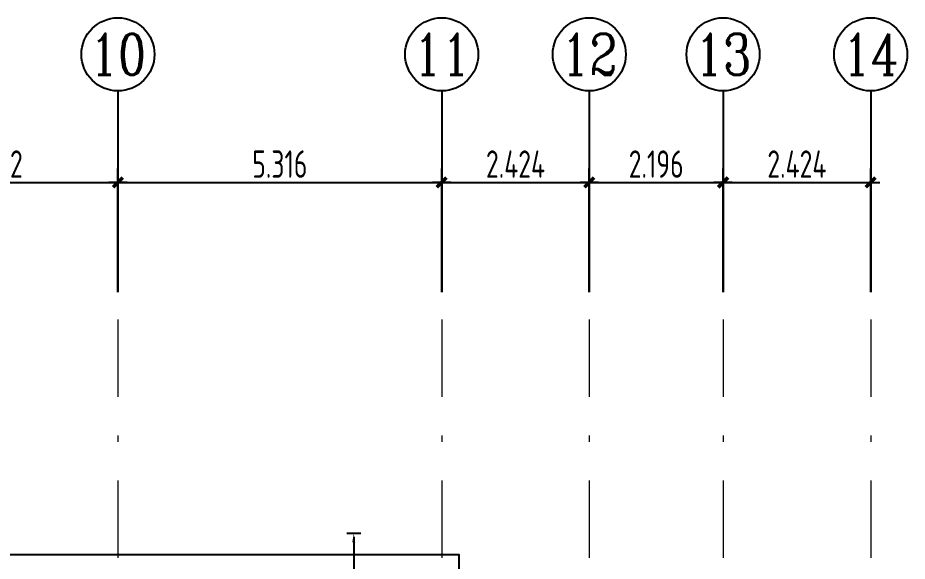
# Model space of a CAD drawing. Header units: metres. Extents: x 0 to 435, y 0 to 273.
# Drawn here: x 297.31 to 311.91, y 105.02 to 113.93 of the extents above; entities that cross this region are included whole.
import ezdxf
from ezdxf.enums import TextEntityAlignment as Align

# ---------------------------------------------------------------- set-up
doc = ezdxf.new("R2010")
doc.units = ezdxf.units.M
doc.header["$MEASUREMENT"] = 0
doc.linetypes.add('B4-PLANS$0$DASHDOT', pattern=[25.4, 12.7, -6.35, 0, -6.35])
doc.layers.get('0').update_dxf_attribs({"plot": 0})
for name, color, linetype in [('A-PARAPET', 2, 'Continuous'), ('S-RBAR-UPPR-DIMS', 2, 'Continuous'), ('YQ_AXIS', 3, 'Continuous'), ('YQ_DIM', 3, 'Continuous')]:
    doc.layers.add(name, color=color, linetype=linetype)
doc.layers.add('Dote', color=1, linetype='B4-PLANS$0$DASHDOT', lineweight=15)
doc.styles.add('S-ROMANS', font='romans.shx', dxfattribs={"width": 0.75})
doc.styles.add('YQ_AXIS', font='COMPLEX.SHX', dxfattribs={"width": 0.8, "bigfont": 'GBCBIG.SHX'})
doc.styles.add('YQ_DIM', font='SUPEROS.SHX', dxfattribs={"width": 0.8, "bigfont": 'HZDX.SHX'})
doc.dimstyles.new('S-RBAR-UPPR-1-50', dxfattribs={"dimtxt": 0.25, "dimasz": 0.06, "dimexe": 100, "dimexo": 100, "dimgap": 0.02, "dimtad": 1, "dimzin": 0, "dimdsep": 46, "dimtxsty": 'S-ROMANS', "dimblk": 'ST_TIC_RFT_UPP', "dimcen": 0.1, "dimdle": 100, "dimse1": 1, "dimse2": 1, "dimclrd": 2, "dimclre": 256, "dimclrt": 100, "dimadec": 0, "dimazin": 0, "dimtfac": 2, "dimtix": 1, "dimtmove": 2, "dimatfit": 3, "dimldrblk": 'ST_TIC_RFT_UPP', "dimfxl": 100, "dimtolj": 1, "dimtzin": 0, "dimarcsym": 0})
doc.dimstyles.new('yqm0_150', dxfattribs={"dimscale": 0.15, "dimtxt": 3, "dimasz": 1, "dimexe": 1.5, "dimexo": 3, "dimgap": 0.5, "dimtad": 1, "dimdec": 3, "dimdsep": 46, "dimtxsty": 'YQ_DIM', "dimblk": 'YQTICK', "dimcen": 0, "dimclrd": 256, "dimclre": 256, "dimclrt": 7, "dimadec": 1, "dimazin": 2, "dimtfac": 1, "dimtdec": 4, "dimtix": 1, "dimtmove": 2, "dimatfit": 2, "dimfxl": 1, "dimtolj": 1, "dimtzin": 0, "dimarcsym": 0})

# ---------------------------------------------------------------- blocks, each defined once
blk = doc.blocks.new('YQTICK')
blk.add_line((-1, 0), (1, 0))
at = {"const_width": 0.4}
blk.add_lwpolyline([(0.53, 0.53), (-0.53, -0.53)], dxfattribs=at)
blk = doc.blocks.new('*D1069')
at = {"layer": 'Defpoints', "color": 0, "transparency": 16777216}
for p in [(298.953, 111.232), (294.861, 108.982), (298.953, 108.982)]:
    blk.add_point(p, dxfattribs=at)
at = {"layer": 'YQ_DIM', "lineweight": -2, "transparency": 16777216}
for p, q in [((294.861, 109.432), (294.861, 111.457)), ((298.953, 109.432), (298.953, 111.457)), ((295.011, 111.232), (298.803, 111.232))]:
    blk.add_line(p, q, dxfattribs=at)
at = {"layer": 'YQ_DIM', "lineweight": -2, "transparency": 16777216, "xscale": 0.15, "yscale": 0.15, "zscale": 0.15, "rotation": 180}
blk.add_blockref('YQTICK', (294.861, 111.232), dxfattribs=at)
at = {"layer": 'YQ_DIM', "lineweight": -2, "transparency": 16777216, "xscale": 0.15, "yscale": 0.15, "zscale": 0.15}
blk.add_blockref('YQTICK', (298.953, 111.232), dxfattribs=at)
at = {"layer": 'YQ_DIM', "color": 7, "transparency": 16777216, "insert": (296.907, 111.532), "char_height": 0.45, "attachment_point": 5, "style": 'YQ_DIM'}
blk.add_mtext('\\A1;4.092', dxfattribs=at)
blk = doc.blocks.new('*D1070')
at = {"layer": 'Defpoints', "color": 0, "transparency": 16777216}
for p in [(304.269, 111.232), (298.953, 108.982), (304.269, 108.982)]:
    blk.add_point(p, dxfattribs=at)
at = {"layer": 'YQ_DIM', "lineweight": -2, "transparency": 16777216}
for p, q in [((298.953, 109.432), (298.953, 111.457)), ((304.269, 109.432), (304.269, 111.457)), ((299.103, 111.232), (304.119, 111.232))]:
    blk.add_line(p, q, dxfattribs=at)
at = {"layer": 'YQ_DIM', "lineweight": -2, "transparency": 16777216, "xscale": 0.15, "yscale": 0.15, "zscale": 0.15, "rotation": 180}
blk.add_blockref('YQTICK', (298.953, 111.232), dxfattribs=at)
at = {"layer": 'YQ_DIM', "lineweight": -2, "transparency": 16777216, "xscale": 0.15, "yscale": 0.15, "zscale": 0.15}
blk.add_blockref('YQTICK', (304.269, 111.232), dxfattribs=at)
at = {"layer": 'YQ_DIM', "color": 7, "transparency": 16777216, "insert": (301.611, 111.532), "char_height": 0.45, "attachment_point": 5, "style": 'YQ_DIM'}
blk.add_mtext('\\A1;5.316', dxfattribs=at)
blk = doc.blocks.new('*D1071')
at = {"layer": 'Defpoints', "color": 0, "transparency": 16777216}
for p in [(306.693, 111.232), (304.269, 108.982), (306.693, 108.982)]:
    blk.add_point(p, dxfattribs=at)
at = {"layer": 'YQ_DIM', "lineweight": -2, "transparency": 16777216}
for p, q in [((304.269, 109.432), (304.269, 111.457)), ((306.693, 109.432), (306.693, 111.457)), ((304.419, 111.232), (306.543, 111.232))]:
    blk.add_line(p, q, dxfattribs=at)
at = {"layer": 'YQ_DIM', "lineweight": -2, "transparency": 16777216, "xscale": 0.15, "yscale": 0.15, "zscale": 0.15, "rotation": 180}
blk.add_blockref('YQTICK', (304.269, 111.232), dxfattribs=at)
at = {"layer": 'YQ_DIM', "lineweight": -2, "transparency": 16777216, "xscale": 0.15, "yscale": 0.15, "zscale": 0.15}
blk.add_blockref('YQTICK', (306.693, 111.232), dxfattribs=at)
at = {"layer": 'YQ_DIM', "color": 7, "transparency": 16777216, "insert": (305.481, 111.532), "char_height": 0.45, "attachment_point": 5, "style": 'YQ_DIM'}
blk.add_mtext('\\A1;2.424', dxfattribs=at)
blk = doc.blocks.new('*D1072')
at = {"layer": 'Defpoints', "color": 0, "transparency": 16777216}
for p in [(308.889, 111.232), (306.693, 108.982), (308.889, 108.982)]:
    blk.add_point(p, dxfattribs=at)
at = {"layer": 'YQ_DIM', "lineweight": -2, "transparency": 16777216}
for p, q in [((306.693, 109.432), (306.693, 111.457)), ((308.889, 109.432), (308.889, 111.457)), ((306.843, 111.232), (308.739, 111.232))]:
    blk.add_line(p, q, dxfattribs=at)
at = {"layer": 'YQ_DIM', "lineweight": -2, "transparency": 16777216, "xscale": 0.15, "yscale": 0.15, "zscale": 0.15, "rotation": 180}
blk.add_blockref('YQTICK', (306.693, 111.232), dxfattribs=at)
at = {"layer": 'YQ_DIM', "lineweight": -2, "transparency": 16777216, "xscale": 0.15, "yscale": 0.15, "zscale": 0.15}
blk.add_blockref('YQTICK', (308.889, 111.232), dxfattribs=at)
at = {"layer": 'YQ_DIM', "color": 7, "transparency": 16777216, "insert": (307.791, 111.532), "char_height": 0.45, "attachment_point": 5, "style": 'YQ_DIM'}
blk.add_mtext('\\A1;2.196', dxfattribs=at)
blk = doc.blocks.new('*D1073')
at = {"layer": 'Defpoints', "color": 0, "transparency": 16777216}
for p in [(311.313, 111.232), (308.889, 108.982), (311.313, 108.982)]:
    blk.add_point(p, dxfattribs=at)
at = {"layer": 'YQ_DIM', "lineweight": -2, "transparency": 16777216}
for p, q in [((308.889, 109.432), (308.889, 111.457)), ((311.313, 109.432), (311.313, 111.457)), ((309.039, 111.232), (311.163, 111.232))]:
    blk.add_line(p, q, dxfattribs=at)
at = {"layer": 'YQ_DIM', "lineweight": -2, "transparency": 16777216, "xscale": 0.15, "yscale": 0.15, "zscale": 0.15, "rotation": 180}
blk.add_blockref('YQTICK', (308.889, 111.232), dxfattribs=at)
at = {"layer": 'YQ_DIM', "lineweight": -2, "transparency": 16777216, "xscale": 0.15, "yscale": 0.15, "zscale": 0.15}
blk.add_blockref('YQTICK', (311.313, 111.232), dxfattribs=at)
at = {"layer": 'YQ_DIM', "color": 7, "transparency": 16777216, "insert": (310.101, 111.532), "char_height": 0.45, "attachment_point": 5, "style": 'YQ_DIM'}
blk.add_mtext('\\A1;2.424', dxfattribs=at)
blk = doc.blocks.new('ST_TIC_RFT_UPP')
at = {"layer": 'S-RBAR-UPPR-DIMS', "color": 4, "linetype": 'ByBlock'}
blk.add_line((0, -1.91), (0, 1.91), dxfattribs=at)
at = {"layer": 'S-RBAR-UPPR-DIMS', "color": 1, "linetype": 'ByBlock'}
blk.add_solid([(-2.45, 0.41), (-2.45, -0.41), (0, 0)], dxfattribs=at)
blk = doc.blocks.new('*D1085')
at = {"layer": 'Defpoints', "color": 0, "transparency": 16777216}
for p in [(302.834, 105.471), (302.825, 102.471), (302.834, 102.471)]:
    blk.add_point(p, dxfattribs=at)
at = {"layer": 'S-RBAR-UPPR-DIMS', "color": 2, "lineweight": -2, "transparency": 16777216}
blk.add_line((302.825, 105.411), (302.825, 102.531), dxfattribs=at)
at = {"layer": 'S-RBAR-UPPR-DIMS', "color": 2, "lineweight": -2, "transparency": 16777216, "xscale": 0.06, "yscale": 0.06, "zscale": 0.06}
for p, rotation in [((302.825, 105.471), 90), ((302.825, 102.471), 270)]:
    blk.add_blockref('ST_TIC_RFT_UPP', p, dxfattribs=dict(at, rotation=rotation))
at = {"layer": 'S-RBAR-UPPR-DIMS', "color": 100, "transparency": 16777216, "insert": (302.68, 103.971), "char_height": 0.25, "attachment_point": 5, "rotation": 90, "style": 'S-ROMANS'}
blk.add_mtext('\\A1;3.00m', dxfattribs=at)

msp = doc.modelspace()

# ---------------------------------------------------------------- linework, layer by layer
at = {"layer": 'A-PARAPET'}
msp.add_lwpolyline([(270.5368, 81.3254), (284.3728, 81.3254), (284.3728, 79.2254), (295.1488, 79.2254), (295.1488, 81.3254), (306.9177, 81.3254), (309.1768, 83.5845), (309.1768, 86.8214), (311.6008, 86.8214), (311.6008, 99.8294), (309.1768, 99.8294), (309.1768, 102.8717), (307.9368, 104.2814), (304.5568, 104.2814), (304.5568, 105.1214), (284.3728, 105.1214), (284.3728, 103.0214), (270.5368, 103.0214)], dxfattribs=at)
at = {"layer": 'Dote', "ltscale": 0.1}
for p, q in [((298.9528, 108.9823), (298.9528, 77.516)), ((304.2688, 108.9823), (304.2688, 77.516)), ((306.6928, 108.9823), (306.6928, 77.516)), ((308.8888, 108.9823), (308.8888, 77.516)), ((311.3128, 108.9823), (311.3128, 77.516))]:
    msp.add_line(p, q, dxfattribs=at)
at = {"layer": 'YQ_AXIS'}
for p, q in [((298.9528, 112.7323), (298.9528, 109.4323)), ((304.2688, 112.7323), (304.2688, 109.4323)), ((306.6928, 112.7323), (306.6928, 109.4323)), ((308.8888, 112.7323), (308.8888, 109.4323)), ((311.3128, 112.7323), (311.3128, 109.4323))]:
    msp.add_line(p, q, dxfattribs=at)
for centre in [(298.9528, 113.3323), (304.2688, 113.3323), (306.6928, 113.3323), (308.8888, 113.3323), (311.3128, 113.3323)]:
    msp.add_circle(centre, 0.6, dxfattribs=at)

# ---------------------------------------------------------------- texts
at = {"layer": 'YQ_AXIS', "color": 7, "style": 'YQ_AXIS', "width": 0.8}
for s, p in [('10', (298.9528, 113.3323)), ('11', (304.2688, 113.3323)), ('12', (306.6928, 113.3323)), ('13', (308.8888, 113.3323)), ('14', (311.3128, 113.3323))]:
    msp.add_text(s, height=0.675, dxfattribs=at).set_placement(p, align=Align.MIDDLE)

# ---------------------------------------------------------------- dimensions: what is measured, and where the dimension line sits
at = {"layer": 'S-RBAR-UPPR-DIMS'}
dim = msp.add_linear_dim(base=(302.8254, 102.4709), p1=(302.8339, 105.4709), p2=(302.8339, 102.4709), angle=90, dimstyle='S-RBAR-UPPR-1-50', override={"dimpost": 'm'}, dxfattribs=at)
dim.commit()
dim.dimension.update_dxf_attribs({"geometry": '*D1085', "text_midpoint": (302.6804, 103.9709)})
at = {"layer": 'YQ_DIM'}
for base, p1, p2, picture, middle in [((298.9528, 111.2323), (294.8608, 108.9823), (298.9528, 108.9823), '*D1069', (296.9068, 111.5323)), ((304.2688, 111.2323), (298.9528, 108.9823), (304.2688, 108.9823), '*D1070', (301.6108, 111.5323)), ((306.6928, 111.2323), (304.2688, 108.9823), (306.6928, 108.9823), '*D1071', (305.4808, 111.5323)), ((308.8888, 111.2323), (306.6928, 108.9823), (308.8888, 108.9823), '*D1072', (307.7908, 111.5323)), ((311.3128, 111.2323), (308.8888, 108.9823), (311.3128, 108.9823), '*D1073', (310.1008, 111.5323))]:
    dim = msp.add_linear_dim(base=base, p1=p1, p2=p2, dimstyle='yqm0_150', dxfattribs=at)
    dim.commit()
    dim.dimension.update_dxf_attribs({"geometry": picture, "text_midpoint": middle})

doc.saveas('drawing.dxf')
